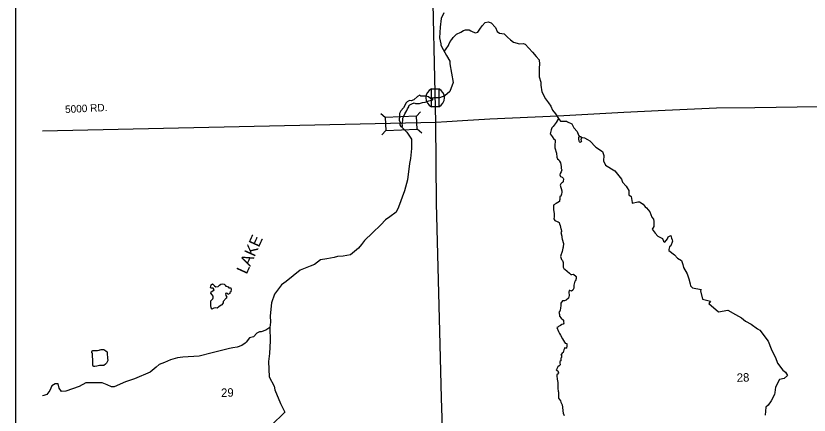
# Model space of a CAD drawing. Extents: x 152.25 to 156.79, y -99.3 to -95.36.
# Drawn here: x 152.253 to 153.66, y -97.365 to -96.657 of the extents above; entities that cross this region are included whole.
import ezdxf

# ---------------------------------------------------------------- set-up
doc = ezdxf.new("R2010")
doc.units = 0
for name, color, linetype in [('PL City Bridges', 7, 'Continuous'), ('PL City Lakes', 7, 'Continuous'), ('PL City Local Rd Street Names', 7, 'Continuous'), ('PL City Local Roads', 7, 'Continuous'), ('PL City Map Border', 7, 'Continuous'), ('PL City River and Creek Text', 7, 'Continuous'), ('PL City Rivers', 7, 'Continuous'), ('PL City Section Lines', 7, 'Continuous'), ('PL CITY TRIBUTARIES', 7, 'Continuous')]:
    doc.layers.add(name, color=color, linetype=linetype)

msp = doc.modelspace()

# ---------------------------------------------------------------- linework, layer by layer
at = {"layer": 'PL City Bridges'}
for p, q in [((152.9901, -96.818), (152.9901, -96.7862)), ((153.0027, -96.7862), (153.0027, -96.818)), ((153.0027, -96.7862), (153.0027, -96.7862)), ((152.9705, -96.827), (152.9635, -96.835)), ((152.9077, -96.8374), (152.8998, -96.8304)), ((152.9724, -96.8647), (152.9644, -96.8577)), ((152.9087, -96.8601), (152.9017, -96.868))]:
    msp.add_line(p, q, dxfattribs=at)
msp.add_lwpolyline([(152.9901, -96.818), (152.9901, -96.7862), (153.0027, -96.7862), (153.0027, -96.818)], close=True, dxfattribs=at)
msp.add_lwpolyline([(152.9087, -96.8601), (152.9644, -96.8577), (152.9635, -96.835), (152.9077, -96.8374), (152.9087, -96.8601)], dxfattribs=at)
for centre, start, end in [((152.9974, -96.8021), 114.7712, 245.2288), ((152.9954, -96.8021), 294.7712, 65.2288)]:
    msp.add_arc(centre, 0.0175, start, end, dxfattribs=at)
at = {"layer": 'PL City Lakes'}
for points in [[(152.9912, -96.8027), (152.9883, -96.8032), (152.9847, -96.8004), (152.9806, -96.799), (152.9788, -96.799), (152.9723, -96.7992), (152.9711, -96.7992), (152.9694, -96.7975), (152.9648, -96.7999), (152.9586, -96.8056), (152.9535, -96.8076), (152.9509, -96.8072), (152.9468, -96.8095), (152.9451, -96.811), (152.9403, -96.8202), (152.9352, -96.8255), (152.9332, -96.8298), (152.9329, -96.8341), (152.9323, -96.8416), (152.934, -96.8462), (152.9338, -96.8499), (152.9355, -96.8533), (152.9368, -96.8535), (152.9383, -96.8531), (152.9383, -96.8515), (152.9378, -96.8476), (152.9389, -96.8428), (152.9389, -96.8408), (152.9389, -96.8384), (152.94, -96.8358), (152.9423, -96.8308), (152.9463, -96.825), (152.9474, -96.8216), (152.9494, -96.8184), (152.9498, -96.8162), (152.9512, -96.8145), (152.9549, -96.8127), (152.9591, -96.8113), (152.9601, -96.8118), (152.9615, -96.8122), (152.9635, -96.8124), (152.9684, -96.8121), (152.9741, -96.8107), (152.9786, -96.8098), (152.9852, -96.8075), (152.9923, -96.8055), (152.9924, -96.8039)], [(153.2514, -96.8748), (153.251, -96.8731), (153.2512, -96.8717), (153.2517, -96.8713), (153.2522, -96.8708), (153.2535, -96.8708), (153.2542, -96.8711), (153.2551, -96.8714), (153.2554, -96.8723), (153.2554, -96.8736), (153.2554, -96.8744), (153.2554, -96.8757), (153.255, -96.8762), (153.2554, -96.8784), (153.256, -96.8795), (153.2555, -96.8801), (153.2543, -96.8811), (153.2537, -96.8812), (153.2531, -96.8808), (153.2524, -96.8803), (153.2518, -96.8794), (153.2517, -96.8782), (153.2514, -96.8765)], [(152.6025, -97.1541), (152.6006, -97.1515), (152.5986, -97.1487), (152.599, -97.1465), (152.6017, -97.1444), (152.6043, -97.1427), (152.6023, -97.1401), (152.5993, -97.1396), (152.5979, -97.1384), (152.5988, -97.1341), (152.6013, -97.1322), (152.605, -97.1355), (152.6074, -97.1373), (152.6116, -97.1372), (152.614, -97.1344), (152.6162, -97.1326), (152.6186, -97.1324), (152.6219, -97.1327), (152.624, -97.1344), (152.6251, -97.1361), (152.6276, -97.1367), (152.6294, -97.1373), (152.6305, -97.1392), (152.6339, -97.1395), (152.6348, -97.1416), (152.6339, -97.1464), (152.6322, -97.1478), (152.632, -97.1495), (152.6286, -97.1511), (152.6283, -97.1492), (152.6264, -97.1487), (152.6245, -97.1494), (152.6251, -97.153), (152.6266, -97.1556), (152.6257, -97.1579), (152.6206, -97.1638), (152.6203, -97.1656), (152.618, -97.1693), (152.617, -97.1699), (152.6126, -97.1728), (152.6097, -97.1755), (152.607, -97.175), (152.6039, -97.1756), (152.6016, -97.1767), (152.6011, -97.1773), (152.5988, -97.1747), (152.5985, -97.1705), (152.5985, -97.1662), (152.5983, -97.1639), (152.5982, -97.1622), (152.6, -97.1607), (152.6017, -97.1589), (152.6026, -97.157)], [(152.3886, -97.2617), (152.3886, -97.2597), (152.3886, -97.2565), (152.3883, -97.2553), (152.3876, -97.2543), (152.3873, -97.2529), (152.3882, -97.2511), (152.3893, -97.2504), (152.3923, -97.2503), (152.395, -97.2502), (152.3973, -97.2502), (152.4005, -97.2501), (152.4015, -97.2494), (152.4023, -97.2491), (152.4042, -97.2488), (152.4053, -97.2487), (152.4078, -97.2488), (152.409, -97.2491), (152.4097, -97.2494), (152.4127, -97.2517), (152.4143, -97.253), (152.4146, -97.2552), (152.4143, -97.2569), (152.4147, -97.2587), (152.4152, -97.2608), (152.4153, -97.2641), (152.4156, -97.2684), (152.4148, -97.2704), (152.4135, -97.2727), (152.4119, -97.2746), (152.4086, -97.2768), (152.4068, -97.2771), (152.4012, -97.2773), (152.3988, -97.2774), (152.3965, -97.2782), (152.3925, -97.2788), (152.3909, -97.2787), (152.3897, -97.278), (152.3891, -97.2762), (152.3892, -97.274), (152.3892, -97.2709), (152.3892, -97.2658)]]:
    msp.add_lwpolyline(points, close=True, dxfattribs=at)
at = {"layer": 'PL City Local Roads'}
for points in [[(153.0666, -99.1957), (153.0604, -98.8775), (153.0575, -98.8517), (153.0512, -98.6118), (153.0439, -98.4167), (153.0247, -97.8426), (153.0138, -97.5327), (153.0078, -97.3343), (153.0046, -97.2166), (152.9988, -96.9893), (152.9976, -96.846), (152.9846, -96.2659), (152.9821, -96.1446), (152.9757, -95.8553), (152.9618, -95.4078)], [(154.6506, -96.8139), (154.4604, -96.8128), (154.1326, -96.8142), (154.0793, -96.8143), (154.0406, -96.8155), (153.996, -96.8153), (153.6762, -96.8182), (153.5636, -96.82), (153.4956, -96.8207), (153.4045, -96.8249), (153.3308, -96.8285), (153.2141, -96.8345), (153.0932, -96.8399), (153.0449, -96.8428), (153.0168, -96.8451), (152.9976, -96.846), (152.3, -96.8611)]]:
    msp.add_lwpolyline(points, dxfattribs=at)
at = {"layer": 'PL City Map Border'}
msp.add_lwpolyline([(152.2526, -99.243), (152.2526, -95.3605), (156.1352, -95.3605), (156.1352, -99.243), (152.2526, -99.243)], dxfattribs=at)
at = {"layer": 'PL City Rivers'}
for points in [[(153.0115, -96.6514), (153.0072, -96.6615), (153.0051, -96.6769), (153.0041, -96.696), (153.0066, -96.7067), (153.0066, -96.7083), (153.0078, -96.711), (153.0164, -96.7273), (153.0223, -96.7372), (153.0223, -96.7421), (153.0284, -96.775), (153.0226, -96.791), (153.0137, -96.7987), (153.0041, -96.8021), (152.994, -96.8024), (152.9912, -96.8027)], [(152.9368, -96.8535), (152.9463, -96.8633), (152.9543, -96.8756), (152.9543, -96.8919), (152.9525, -96.9097), (152.9506, -96.919), (152.9472, -96.9476), (152.942, -96.9673), (152.9315, -96.9959), (152.9269, -97.0051), (152.9159, -97.0131), (152.9082, -97.0189), (152.9002, -97.0275), (152.8854, -97.0417), (152.8712, -97.0555), (152.8657, -97.0626), (152.8602, -97.0688), (152.8463, -97.0805), (152.8334, -97.0829), (152.823, -97.0838), (152.8171, -97.0854), (152.8039, -97.0878), (152.7931, -97.0897), (152.7824, -97.0977), (152.7744, -97.1008), (152.7568, -97.1078), (152.7319, -97.1278), (152.7239, -97.134), (152.7116, -97.1506), (152.7061, -97.166), (152.7039, -97.1887), (152.7042, -97.2001), (152.7033, -97.2096), (152.7039, -97.233), (152.7027, -97.2558), (152.7008, -97.2702), (152.7021, -97.2973), (152.7107, -97.3139), (152.7122, -97.3204), (152.7218, -97.3447), (152.7295, -97.3601), (152.7055, -97.3834)]]:
    msp.add_lwpolyline(points, dxfattribs=at)
at = {"layer": 'PL CITY TRIBUTARIES'}
for points in [[(153.0127, -96.7192), (153.016, -96.7152), (153.0201, -96.7096), (153.0208, -96.7075), (153.0232, -96.7025), (153.0258, -96.6989), (153.0284, -96.6955), (153.032, -96.6915), (153.0343, -96.6895), (153.042, -96.6856), (153.0465, -96.6829), (153.0503, -96.6818), (153.0531, -96.6816), (153.0568, -96.6818), (153.0594, -96.6832), (153.0631, -96.6853), (153.0676, -96.687), (153.0719, -96.6859), (153.0753, -96.6804), (153.08, -96.6746), (153.0851, -96.6684), (153.0905, -96.6675), (153.0957, -96.6693), (153.1032, -96.6772), (153.1065, -96.6845), (153.1102, -96.6878), (153.1189, -96.6887), (153.1245, -96.6949), (153.13, -96.6995), (153.1355, -96.7032), (153.146, -96.7064), (153.1526, -96.7058), (153.156, -96.7073), (153.1692, -96.7215), (153.1755, -96.7287), (153.1811, -96.7348), (153.1815, -96.7424), (153.1808, -96.7493), (153.1808, -96.7568), (153.1806, -96.7648), (153.1837, -96.7745), (153.1835, -96.7797), (153.1858, -96.7917), (153.192, -96.8039), (153.1971, -96.8113), (153.2017, -96.8168), (153.2043, -96.8239), (153.21, -96.8308), (153.2152, -96.8388), (153.2184, -96.8434), (153.2292, -96.8434), (153.2311, -96.845), (153.239, -96.8483), (153.2421, -96.8557), (153.2483, -96.8622), (153.2504, -96.8686), (153.2522, -96.8708)], [(153.2152, -96.8388), (153.2108, -96.8457), (153.2058, -96.8531), (153.2035, -96.8554), (153.202, -96.859), (153.2006, -96.8659), (153.2037, -96.8709), (153.2066, -96.8754), (153.2089, -96.8769), (153.2089, -96.8805), (153.2088, -96.8848), (153.2083, -96.8869), (153.2084, -96.8912), (153.2118, -96.9005), (153.2123, -96.9077), (153.2131, -96.9102), (153.2155, -96.9122), (153.2169, -96.9148), (153.2189, -96.9174), (153.2198, -96.924), (153.2197, -96.9277), (153.2209, -96.9299), (153.2201, -96.9337), (153.218, -96.9366), (153.2174, -96.9388), (153.2184, -96.9417), (153.2218, -96.9428), (153.2232, -96.9448), (153.2238, -96.9458), (153.2235, -96.9509), (153.2229, -96.9522), (153.2214, -96.9526), (153.2192, -96.9548), (153.2183, -96.9574), (153.2211, -96.9674), (153.2209, -96.9694), (153.2207, -96.9732), (153.2192, -96.9766), (153.2175, -96.9774), (153.2174, -96.9803), (153.2175, -96.9826), (153.2166, -96.9846), (153.2166, -96.9864), (153.2109, -96.9897), (153.2069, -96.9921), (153.2064, -96.9937), (153.2061, -96.9971), (153.2061, -97.0001), (153.2074, -97.0081), (153.2074, -97.0132), (153.2071, -97.0166), (153.2086, -97.02), (153.2126, -97.0214), (153.2147, -97.0221), (153.2163, -97.0234), (153.2166, -97.0255), (153.2181, -97.0286), (153.2184, -97.0315), (153.2194, -97.0347), (153.22, -97.0355), (153.2203, -97.0395), (153.2192, -97.0414), (153.2209, -97.0474), (153.2212, -97.0498), (153.2218, -97.0532), (153.2237, -97.0609), (153.2232, -97.0672), (153.2227, -97.0687), (153.2215, -97.0747), (153.2206, -97.0781), (153.2197, -97.0793), (153.2184, -97.0838), (153.2206, -97.0893), (153.222, -97.0907), (153.2234, -97.0946), (153.2232, -97.0987), (153.2232, -97.1024), (153.2244, -97.1047), (153.2261, -97.1064), (153.2344, -97.1133), (153.2367, -97.1159), (153.2389, -97.1155), (153.2415, -97.1149), (153.2466, -97.1193), (153.2466, -97.1226), (153.245, -97.1266), (153.244, -97.1276), (153.2423, -97.1344), (153.2421, -97.1347), (153.2421, -97.1399), (153.2403, -97.1432), (153.2381, -97.1452), (153.2352, -97.1442), (153.2341, -97.1439), (153.2332, -97.1469), (153.234, -97.1527), (153.2326, -97.1579), (153.2287, -97.1613), (153.2257, -97.1622), (153.222, -97.1625), (153.2195, -97.1667), (153.2194, -97.1705), (153.2187, -97.1752), (153.218, -97.179), (153.2171, -97.1816), (153.2158, -97.1827), (153.2167, -97.1868), (153.2167, -97.1895), (153.22, -97.1933), (153.2237, -97.1965), (153.2241, -97.1995), (153.2243, -97.2019), (153.2235, -97.2035), (153.2211, -97.2044), (153.2186, -97.2061), (153.2163, -97.2071), (153.2151, -97.2079), (153.2138, -97.209), (153.2124, -97.2094), (153.2149, -97.217), (153.2166, -97.2201), (153.2186, -97.2233), (153.2221, -97.2296), (153.226, -97.2354), (153.2267, -97.2377), (153.2297, -97.2379), (153.2298, -97.2422), (153.2292, -97.2462), (153.2278, -97.2467), (153.2266, -97.245), (153.2255, -97.2467), (153.2243, -97.2493), (153.2231, -97.2537), (153.2218, -97.2554), (153.2198, -97.2573), (153.2194, -97.258), (153.2207, -97.258), (153.2206, -97.2628), (153.2192, -97.2639), (153.2192, -97.2668), (153.2194, -97.269), (153.2177, -97.27), (153.2174, -97.2722), (153.2181, -97.2757), (153.2164, -97.2779), (153.2138, -97.2797), (153.2115, -97.284), (153.2108, -97.2847), (153.2138, -97.2867), (153.2151, -97.2902), (153.2135, -97.2923), (153.2124, -97.2931), (153.2121, -97.297), (153.2126, -97.2996), (153.2126, -97.3014), (153.214, -97.3071), (153.2137, -97.313), (153.214, -97.3176), (153.2146, -97.3226), (153.2149, -97.3242), (153.2149, -97.3316), (153.2152, -97.3349), (153.2186, -97.3396), (153.2192, -97.342), (153.2215, -97.3471), (153.2221, -97.3508), (153.2227, -97.3574), (153.2231, -97.3614), (153.2252, -97.3657)], [(153.2554, -96.8723), (153.2569, -96.8726), (153.2615, -96.8733), (153.2667, -96.876), (153.2704, -96.8785), (153.2812, -96.8896), (153.2929, -96.8976), (153.2953, -96.9043), (153.2947, -96.9139), (153.2987, -96.9215), (153.315, -96.932), (153.3267, -96.9468), (153.3289, -96.952), (153.335, -96.9588), (153.3366, -96.9621), (153.3399, -96.9668), (153.3396, -96.9741), (153.3439, -96.9775), (153.3455, -96.9877), (153.3458, -96.9892), (153.3559, -96.9868), (153.359, -96.9868), (153.3655, -96.9908), (153.3689, -96.9954), (153.3713, -96.9975), (153.3772, -97.0043), (153.3805, -97.0141), (153.3836, -97.0175), (153.3842, -97.0218), (153.3839, -97.0307), (153.3824, -97.0335), (153.3815, -97.0354), (153.3867, -97.0421), (153.391, -97.0474), (153.3996, -97.052), (153.4015, -97.0563), (153.4039, -97.0584), (153.4085, -97.0523), (153.4095, -97.0489), (153.4144, -97.0467), (153.4153, -97.0513), (153.4165, -97.0541), (153.4171, -97.0563), (153.4144, -97.0646), (153.4119, -97.0664), (153.411, -97.071), (153.4107, -97.0732), (153.4211, -97.0809), (153.4261, -97.0864), (153.4331, -97.0907), (153.4359, -97.0978), (153.4368, -97.103), (153.4433, -97.1147), (153.4461, -97.1236), (153.4485, -97.1322), (153.4491, -97.1359), (153.4528, -97.139), (153.4679, -97.1421), (153.467, -97.1445), (153.4704, -97.1593), (153.4845, -97.163), (153.482, -97.1673), (153.4987, -97.1818), (153.5156, -97.179), (153.5288, -97.1864), (153.5396, -97.1922), (153.5469, -97.1984), (153.5568, -97.2039), (153.5679, -97.2119), (153.5722, -97.2144), (153.5869, -97.2337), (153.5922, -97.2476), (153.5968, -97.2574), (153.5998, -97.263), (153.6038, -97.2728), (153.6131, -97.2854), (153.618, -97.2891), (153.6214, -97.295), (153.6155, -97.2999), (153.6069, -97.302), (153.5998, -97.3156), (153.5989, -97.3248), (153.598, -97.3282), (153.5925, -97.3399), (153.5872, -97.3472), (153.5826, -97.3509), (153.5814, -97.3654)], [(152.7033, -97.2096), (152.6958, -97.2143), (152.6879, -97.2171), (152.6849, -97.2175), (152.6799, -97.2197), (152.6742, -97.2264), (152.6672, -97.228), (152.6612, -97.2355), (152.6595, -97.2375), (152.6533, -97.2417), (152.6449, -97.2447), (152.6373, -97.2458), (152.6313, -97.2471), (152.6244, -97.2484), (152.6009, -97.2547), (152.5775, -97.2603), (152.5486, -97.2621), (152.5394, -97.2634), (152.5271, -97.267), (152.516, -97.272), (152.5068, -97.275), (152.5012, -97.28), (152.4908, -97.2886), (152.4631, -97.3009), (152.4471, -97.3058), (152.4268, -97.315), (152.4225, -97.315), (152.4145, -97.3116), (152.4059, -97.3076), (152.3893, -97.308), (152.3816, -97.3076), (152.3766, -97.308), (152.3647, -97.3144), (152.341, -97.3224), (152.3333, -97.323), (152.3296, -97.3175), (152.3274, -97.3098), (152.3225, -97.3098), (152.3164, -97.3132), (152.3127, -97.3212), (152.3074, -97.3283), (152.3025, -97.3301), (152.3, -97.3308)]]:
    msp.add_lwpolyline(points, dxfattribs=at)

# ---------------------------------------------------------------- texts
at = {"layer": 'PL City Local Rd Street Names'}
msp.add_text('5000 RD.', height=0.0133, rotation=2.8093, dxfattribs=at).set_placement((152.3402, -96.8293))
at = {"layer": 'PL City River and Creek Text'}
msp.add_text('LAKE', height=0.0208, rotation=65.5694, dxfattribs=at).set_placement((152.6619, -97.1164))
at = {"layer": 'PL City Section Lines'}
for s, rotation, p in [('28', 1.8111, (153.5315, -97.3061)), ('29', 1.8823, (152.6169, -97.3329))]:
    msp.add_text(s, height=0.015, rotation=rotation, dxfattribs=at).set_placement(p)

doc.saveas('drawing.dxf')
